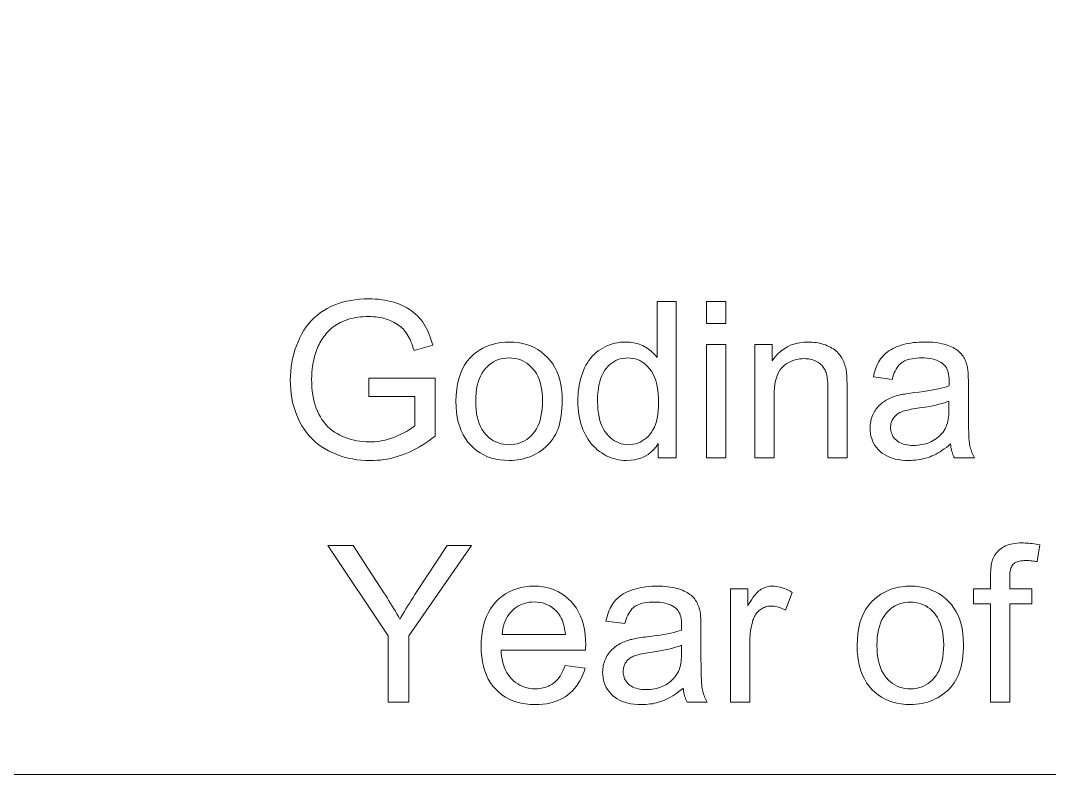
# Model space of a CAD drawing. Extents: x 0 to 297, y 0 to 532.
# Drawn here: x 232.28 to 252, y 88.15 to 102.61 of the extents above; entities that cross this region are included whole.
import ezdxf

# ---------------------------------------------------------------- set-up
doc = ezdxf.new("R2010")
doc.units = 0

msp = doc.modelspace()

# ---------------------------------------------------------------- linework, layer by layer
at = {"color": 7, "lineweight": 13}
msp.add_lwpolyline([(220.127, 125.517), (231.143, 88.152), (273.343, 88.152)], dxfattribs=at)
for points in [[(238.957, 95.399), (238.957, 95.751), (240.228, 95.753), (240.228, 94.64), (240.169, 94.594), (240.11, 94.551), (240.051, 94.51), (239.991, 94.472), (239.931, 94.436), (239.87, 94.402), (239.809, 94.37), (239.748, 94.341), (239.687, 94.314), (239.625, 94.289), (239.562, 94.267), (239.499, 94.247), (239.436, 94.229), (239.373, 94.214), (239.309, 94.201), (239.245, 94.19), (239.181, 94.182), (239.116, 94.176), (239.051, 94.172), (238.986, 94.171), (238.898, 94.173), (238.812, 94.179), (238.728, 94.188), (238.645, 94.202), (238.564, 94.219), (238.485, 94.239), (238.407, 94.264), (238.331, 94.292), (238.256, 94.325), (238.183, 94.361), (238.112, 94.4), (238.045, 94.443), (237.982, 94.489), (237.922, 94.539), (237.866, 94.592), (237.813, 94.648), (237.764, 94.708), (237.718, 94.771), (237.676, 94.838), (237.637, 94.908), (237.602, 94.98), (237.571, 95.055), (237.544, 95.13), (237.52, 95.208), (237.499, 95.287), (237.483, 95.368), (237.47, 95.45), (237.461, 95.535), (237.455, 95.621), (237.453, 95.708), (237.455, 95.795), (237.461, 95.881), (237.47, 95.966), (237.483, 96.049), (237.499, 96.131), (237.519, 96.213), (237.543, 96.293), (237.571, 96.371), (237.602, 96.449), (237.636, 96.526), (237.675, 96.6), (237.716, 96.67), (237.761, 96.736), (237.809, 96.798), (237.86, 96.856), (237.914, 96.911), (237.972, 96.961), (238.032, 97.008), (238.096, 97.051), (238.163, 97.089), (238.233, 97.124), (238.305, 97.156), (238.379, 97.183), (238.455, 97.207), (238.533, 97.228), (238.614, 97.244), (238.696, 97.257), (238.78, 97.266), (238.867, 97.272), (238.955, 97.274), (239.02, 97.273), (239.083, 97.269), (239.145, 97.264), (239.206, 97.257), (239.265, 97.247), (239.323, 97.236), (239.38, 97.222), (239.436, 97.206), (239.49, 97.188), (239.544, 97.168), (239.595, 97.146), (239.644, 97.123), (239.691, 97.098), (239.736, 97.071), (239.778, 97.042), (239.818, 97.012), (239.856, 96.98), (239.892, 96.947), (239.925, 96.911), (239.956, 96.875), (239.985, 96.836), (240.013, 96.795), (240.039, 96.751), (240.064, 96.706), (240.088, 96.658), (240.109, 96.607), (240.13, 96.555), (240.149, 96.5), (240.167, 96.443), (240.183, 96.383), (239.825, 96.285), (239.811, 96.33), (239.797, 96.373), (239.782, 96.414), (239.766, 96.453), (239.749, 96.49), (239.732, 96.525), (239.714, 96.558), (239.696, 96.589), (239.677, 96.618), (239.657, 96.645), (239.636, 96.671), (239.614, 96.696), (239.589, 96.719), (239.563, 96.742), (239.535, 96.763), (239.506, 96.784), (239.475, 96.803), (239.442, 96.822), (239.407, 96.839), (239.371, 96.855), (239.333, 96.87), (239.295, 96.883), (239.255, 96.895), (239.215, 96.906), (239.174, 96.914), (239.133, 96.921), (239.09, 96.927), (239.047, 96.931), (239.002, 96.933), (238.957, 96.934), (238.904, 96.933), (238.851, 96.931), (238.801, 96.926), (238.751, 96.921), (238.704, 96.913), (238.657, 96.904), (238.612, 96.893), (238.569, 96.881), (238.527, 96.867), (238.487, 96.851), (238.448, 96.834), (238.41, 96.816), (238.375, 96.797), (238.34, 96.776), (238.307, 96.755), (238.276, 96.733), (238.246, 96.709), (238.218, 96.685), (238.192, 96.66), (238.166, 96.633), (238.143, 96.606), (238.12, 96.578), (238.098, 96.55), (238.078, 96.521), (238.058, 96.491), (238.04, 96.461), (238.023, 96.431), (238.006, 96.4), (237.991, 96.368), (237.977, 96.336), (237.955, 96.28), (237.936, 96.223), (237.919, 96.165), (237.904, 96.106), (237.891, 96.046), (237.881, 95.985), (237.873, 95.924), (237.867, 95.861), (237.864, 95.797), (237.863, 95.733), (237.864, 95.654), (237.868, 95.577), (237.875, 95.504), (237.885, 95.433), (237.897, 95.364), (237.912, 95.299), (237.93, 95.235), (237.951, 95.175), (237.974, 95.117), (238.001, 95.061), (238.03, 95.009), (238.061, 94.959), (238.095, 94.912), (238.131, 94.868), (238.17, 94.826), (238.212, 94.787), (238.256, 94.751), (238.302, 94.718), (238.351, 94.688), (238.403, 94.66), (238.456, 94.635), (238.51, 94.613), (238.564, 94.594), (238.619, 94.577), (238.675, 94.562), (238.731, 94.55), (238.788, 94.541), (238.846, 94.535), (238.905, 94.531), (238.964, 94.529), (239.015, 94.53), (239.066, 94.533), (239.117, 94.538), (239.168, 94.545), (239.218, 94.554), (239.269, 94.565), (239.318, 94.578), (239.368, 94.593), (239.418, 94.61), (239.467, 94.629), (239.515, 94.649), (239.56, 94.669), (239.604, 94.689), (239.644, 94.71), (239.683, 94.731), (239.719, 94.753), (239.753, 94.774), (239.784, 94.796), (239.813, 94.818), (239.839, 94.84), (239.839, 95.399)], [(244.507, 94.222), (244.507, 94.497), (244.464, 94.435), (244.417, 94.38), (244.366, 94.332), (244.311, 94.29), (244.252, 94.254), (244.189, 94.225), (244.123, 94.202), (244.052, 94.186), (243.978, 94.177), (243.899, 94.173), (243.848, 94.175), (243.797, 94.179), (243.747, 94.186), (243.698, 94.196), (243.65, 94.209), (243.603, 94.225), (243.556, 94.244), (243.51, 94.265), (243.466, 94.289), (243.422, 94.317), (243.379, 94.346), (243.338, 94.378), (243.3, 94.413), (243.263, 94.449), (243.228, 94.488), (243.195, 94.529), (243.165, 94.573), (243.136, 94.618), (243.109, 94.666), (243.084, 94.717), (243.061, 94.769), (243.041, 94.822), (243.023, 94.878), (243.007, 94.934), (242.994, 94.993), (242.983, 95.052), (242.975, 95.114), (242.969, 95.177), (242.965, 95.241), (242.964, 95.307), (242.965, 95.371), (242.969, 95.435), (242.974, 95.497), (242.982, 95.558), (242.991, 95.617), (243.003, 95.676), (243.017, 95.733), (243.034, 95.789), (243.052, 95.844), (243.073, 95.897), (243.095, 95.949), (243.12, 95.998), (243.148, 96.045), (243.177, 96.09), (243.208, 96.131), (243.242, 96.171), (243.278, 96.208), (243.316, 96.242), (243.356, 96.274), (243.398, 96.304), (243.442, 96.33), (243.487, 96.354), (243.533, 96.376), (243.58, 96.394), (243.628, 96.41), (243.677, 96.422), (243.727, 96.432), (243.778, 96.439), (243.83, 96.443), (243.883, 96.445), (243.922, 96.444), (243.96, 96.441), (243.997, 96.437), (244.033, 96.432), (244.069, 96.424), (244.103, 96.415), (244.137, 96.404), (244.17, 96.392), (244.202, 96.378), (244.233, 96.362), (244.263, 96.345), (244.292, 96.327), (244.32, 96.308), (244.347, 96.288), (244.372, 96.267), (244.397, 96.244), (244.42, 96.221), (244.442, 96.197), (244.463, 96.172), (244.483, 96.146), (244.483, 97.222), (244.849, 97.222), (244.849, 94.222)], [(245.43, 96.799), (245.43, 97.222), (245.798, 97.222), (245.798, 96.799)], [(240.629, 95.309), (240.633, 95.427), (240.643, 95.538), (240.659, 95.643), (240.683, 95.742), (240.713, 95.834), (240.75, 95.921), (240.794, 96.001), (240.844, 96.075), (240.901, 96.142), (240.965, 96.203), (241.022, 96.249), (241.082, 96.29), (241.144, 96.326), (241.209, 96.358), (241.276, 96.384), (241.346, 96.406), (241.418, 96.423), (241.492, 96.435), (241.569, 96.442), (241.648, 96.445), (241.736, 96.442), (241.821, 96.433), (241.903, 96.418), (241.981, 96.398), (242.056, 96.371), (242.127, 96.339), (242.196, 96.301), (242.261, 96.257), (242.322, 96.207), (242.381, 96.151), (242.435, 96.09), (242.483, 96.025), (242.526, 95.955), (242.563, 95.88), (242.594, 95.801), (242.62, 95.718), (242.64, 95.63), (242.654, 95.538), (242.663, 95.441), (242.665, 95.34), (242.664, 95.258), (242.66, 95.179), (242.654, 95.104), (242.645, 95.033), (242.634, 94.965), (242.62, 94.901), (242.604, 94.84), (242.585, 94.783), (242.563, 94.73), (242.54, 94.68), (242.513, 94.633), (242.485, 94.588), (242.454, 94.545), (242.421, 94.505), (242.385, 94.466), (242.347, 94.43), (242.307, 94.396), (242.265, 94.364), (242.22, 94.334), (242.173, 94.306), (242.125, 94.281), (242.075, 94.258), (242.025, 94.239), (241.974, 94.221), (241.922, 94.207), (241.869, 94.195), (241.815, 94.185), (241.76, 94.179), (241.705, 94.175), (241.648, 94.173), (241.559, 94.176), (241.473, 94.185), (241.39, 94.2), (241.311, 94.22), (241.236, 94.246), (241.164, 94.279), (241.095, 94.317), (241.03, 94.361), (240.969, 94.41), (240.911, 94.466), (240.857, 94.527), (240.809, 94.593), (240.767, 94.665), (240.731, 94.741), (240.7, 94.823), (240.674, 94.91), (240.655, 95.002), (240.641, 95.099), (240.632, 95.202)], [(246.359, 94.222), (246.359, 96.396), (246.691, 96.396), (246.691, 96.087), (246.741, 96.155), (246.795, 96.216), (246.853, 96.269), (246.916, 96.316), (246.983, 96.355), (247.055, 96.388), (247.13, 96.413), (247.21, 96.43), (247.294, 96.441), (247.382, 96.445), (247.421, 96.444), (247.46, 96.442), (247.497, 96.438), (247.534, 96.434), (247.571, 96.427), (247.607, 96.419), (247.642, 96.41), (247.676, 96.4), (247.71, 96.388), (247.744, 96.374), (247.776, 96.36), (247.806, 96.344), (247.835, 96.328), (247.862, 96.311), (247.888, 96.293), (247.911, 96.274), (247.934, 96.254), (247.954, 96.233), (247.973, 96.211), (247.99, 96.189), (248.006, 96.166), (248.021, 96.141), (248.035, 96.116), (248.048, 96.09), (248.06, 96.064), (248.071, 96.036), (248.081, 96.008), (248.09, 95.978), (248.098, 95.948), (248.105, 95.917), (248.109, 95.895), (248.112, 95.87), (248.115, 95.842), (248.118, 95.81), (248.12, 95.776), (248.122, 95.739), (248.123, 95.698), (248.124, 95.655), (248.125, 95.608), (248.125, 95.559), (248.125, 94.222), (247.757, 94.222), (247.757, 95.544), (247.756, 95.588), (247.755, 95.63), (247.753, 95.669), (247.75, 95.706), (247.746, 95.741), (247.741, 95.774), (247.736, 95.804), (247.729, 95.832), (247.722, 95.858), (247.714, 95.881), (247.705, 95.903), (247.694, 95.924), (247.682, 95.944), (247.669, 95.963), (247.654, 95.981), (247.638, 95.999), (247.621, 96.015), (247.603, 96.031), (247.583, 96.045), (247.561, 96.059), (247.539, 96.072), (247.516, 96.083), (247.492, 96.093), (247.468, 96.102), (247.442, 96.109), (247.416, 96.115), (247.39, 96.12), (247.362, 96.123), (247.334, 96.125), (247.305, 96.126), (247.258, 96.124), (247.213, 96.12), (247.169, 96.112), (247.127, 96.102), (247.085, 96.088), (247.045, 96.072), (247.007, 96.052), (246.969, 96.03), (246.933, 96.005), (246.898, 95.976), (246.866, 95.944), (246.837, 95.906), (246.811, 95.862), (246.789, 95.814), (246.77, 95.76), (246.755, 95.7), (246.743, 95.636), (246.734, 95.566), (246.729, 95.49), (246.728, 95.409), (246.728, 94.222)], [(250.108, 94.491), (250.067, 94.457), (250.027, 94.425), (249.987, 94.395), (249.947, 94.368), (249.907, 94.342), (249.868, 94.319), (249.829, 94.297), (249.791, 94.278), (249.752, 94.26), (249.714, 94.245), (249.676, 94.231), (249.637, 94.219), (249.598, 94.208), (249.558, 94.199), (249.518, 94.191), (249.477, 94.185), (249.436, 94.18), (249.394, 94.176), (249.351, 94.174), (249.308, 94.173), (249.238, 94.175), (249.171, 94.18), (249.108, 94.189), (249.048, 94.201), (248.991, 94.217), (248.938, 94.236), (248.888, 94.259), (248.841, 94.285), (248.798, 94.315), (248.758, 94.348), (248.721, 94.384), (248.688, 94.422), (248.659, 94.462), (248.634, 94.504), (248.613, 94.548), (248.596, 94.593), (248.582, 94.641), (248.573, 94.69), (248.567, 94.742), (248.565, 94.795), (248.566, 94.827), (248.568, 94.858), (248.572, 94.889), (248.577, 94.919), (248.583, 94.948), (248.591, 94.977), (248.601, 95.005), (248.612, 95.033), (248.624, 95.06), (248.638, 95.087), (248.653, 95.113), (248.669, 95.138), (248.685, 95.162), (248.703, 95.184), (248.722, 95.206), (248.741, 95.227), (248.762, 95.246), (248.783, 95.265), (248.805, 95.282), (248.828, 95.299), (248.852, 95.314), (248.876, 95.329), (248.901, 95.343), (248.927, 95.356), (248.953, 95.369), (248.98, 95.381), (249.007, 95.392), (249.035, 95.402), (249.064, 95.411), (249.093, 95.42), (249.116, 95.425), (249.141, 95.431), (249.168, 95.437), (249.198, 95.442), (249.229, 95.448), (249.263, 95.453), (249.299, 95.459), (249.337, 95.464), (249.378, 95.469), (249.421, 95.475), (249.507, 95.486), (249.59, 95.497), (249.667, 95.509), (249.74, 95.521), (249.808, 95.533), (249.871, 95.546), (249.93, 95.559), (249.984, 95.573), (250.033, 95.587), (250.077, 95.602), (250.078, 95.616), (250.078, 95.63), (250.078, 95.642), (250.079, 95.653), (250.079, 95.664), (250.079, 95.673), (250.079, 95.681), (250.079, 95.687), (250.079, 95.693), (250.079, 95.698), (250.078, 95.742), (250.075, 95.783), (250.07, 95.821), (250.063, 95.857), (250.053, 95.89), (250.042, 95.92), (250.028, 95.948), (250.013, 95.973), (249.995, 95.995), (249.975, 96.015), (249.946, 96.039), (249.913, 96.06), (249.878, 96.079), (249.84, 96.095), (249.8, 96.109), (249.756, 96.12), (249.71, 96.129), (249.661, 96.135), (249.61, 96.139), (249.556, 96.14), (249.505, 96.139), (249.457, 96.136), (249.412, 96.132), (249.369, 96.125), (249.33, 96.117), (249.293, 96.107), (249.258, 96.095), (249.227, 96.082), (249.198, 96.066), (249.172, 96.049), (249.148, 96.029), (249.125, 96.007), (249.103, 95.982), (249.083, 95.954), (249.064, 95.923), (249.047, 95.889), (249.03, 95.853), (249.015, 95.813), (249.001, 95.771), (248.989, 95.727), (248.629, 95.776), (248.639, 95.821), (248.651, 95.865), (248.664, 95.906), (248.678, 95.946), (248.694, 95.985), (248.71, 96.021), (248.728, 96.056), (248.748, 96.089), (248.768, 96.12), (248.79, 96.149), (248.814, 96.177), (248.839, 96.203), (248.867, 96.229), (248.896, 96.252), (248.928, 96.275), (248.961, 96.296), (248.997, 96.316), (249.035, 96.335), (249.074, 96.352), (249.116, 96.368), (249.159, 96.383), (249.203, 96.396), (249.249, 96.407), (249.297, 96.417), (249.345, 96.426), (249.395, 96.433), (249.447, 96.438), (249.499, 96.442), (249.553, 96.444), (249.609, 96.445), (249.663, 96.444), (249.716, 96.442), (249.766, 96.439), (249.815, 96.434), (249.861, 96.428), (249.905, 96.421), (249.947, 96.413), (249.987, 96.403), (250.025, 96.392), (250.061, 96.379), (250.095, 96.366), (250.127, 96.352), (250.157, 96.337), (250.185, 96.322), (250.212, 96.305), (250.237, 96.289), (250.259, 96.271), (250.28, 96.253), (250.3, 96.234), (250.317, 96.215), (250.333, 96.194), (250.348, 96.173), (250.362, 96.15), (250.374, 96.127), (250.386, 96.102), (250.397, 96.077), (250.407, 96.05), (250.416, 96.022), (250.424, 95.994), (250.431, 95.964), (250.435, 95.944), (250.438, 95.92), (250.441, 95.894), (250.443, 95.864), (250.445, 95.832), (250.447, 95.796), (250.448, 95.758), (250.449, 95.716), (250.45, 95.672), (250.45, 95.624), (250.45, 95.133), (250.45, 95.034), (250.451, 94.943), (250.452, 94.859), (250.454, 94.783), (250.456, 94.714), (250.458, 94.653), (250.461, 94.599), (250.465, 94.553), (250.469, 94.514), (250.473, 94.483), (250.479, 94.456), (250.485, 94.429), (250.492, 94.403), (250.5, 94.376), (250.508, 94.35), (250.518, 94.324), (250.529, 94.298), (250.541, 94.273), (250.553, 94.248), (250.567, 94.222), (250.182, 94.222), (250.171, 94.246), (250.161, 94.27), (250.151, 94.295), (250.143, 94.32), (250.135, 94.347), (250.128, 94.374), (250.122, 94.402), (250.116, 94.431), (250.112, 94.46)], [(245.43, 94.222), (245.43, 96.396), (245.798, 96.396), (245.798, 94.222)], [(241.008, 95.309), (241.01, 95.228), (241.015, 95.15), (241.024, 95.077), (241.037, 95.009), (241.053, 94.944), (241.073, 94.884), (241.097, 94.827), (241.124, 94.775), (241.155, 94.728), (241.19, 94.684), (241.227, 94.644), (241.267, 94.609), (241.308, 94.578), (241.351, 94.551), (241.396, 94.528), (241.442, 94.509), (241.491, 94.495), (241.542, 94.485), (241.594, 94.478), (241.648, 94.476), (241.702, 94.478), (241.754, 94.485), (241.805, 94.495), (241.853, 94.51), (241.9, 94.528), (241.944, 94.551), (241.987, 94.578), (242.028, 94.61), (242.067, 94.645), (242.105, 94.685), (242.139, 94.729), (242.17, 94.777), (242.198, 94.83), (242.221, 94.887), (242.241, 94.948), (242.258, 95.014), (242.27, 95.084), (242.28, 95.159), (242.285, 95.238), (242.287, 95.321), (242.285, 95.4), (242.28, 95.475), (242.27, 95.546), (242.258, 95.613), (242.241, 95.676), (242.221, 95.735), (242.197, 95.79), (242.17, 95.841), (242.139, 95.889), (242.104, 95.932), (242.066, 95.972), (242.027, 96.007), (241.986, 96.038), (241.943, 96.065), (241.898, 96.088), (241.852, 96.107), (241.804, 96.121), (241.754, 96.132), (241.702, 96.138), (241.648, 96.14), (241.594, 96.138), (241.542, 96.132), (241.491, 96.121), (241.442, 96.107), (241.396, 96.088), (241.351, 96.065), (241.308, 96.039), (241.267, 96.008), (241.227, 95.972), (241.19, 95.933), (241.155, 95.89), (241.124, 95.842), (241.097, 95.79), (241.073, 95.734), (241.053, 95.674), (241.037, 95.609), (241.024, 95.541), (241.015, 95.468), (241.01, 95.39)], [(243.343, 95.307), (243.345, 95.226), (243.35, 95.148), (243.359, 95.076), (243.371, 95.007), (243.387, 94.942), (243.406, 94.882), (243.429, 94.826), (243.455, 94.774), (243.485, 94.726), (243.519, 94.683), (243.555, 94.644), (243.592, 94.608), (243.63, 94.577), (243.67, 94.551), (243.711, 94.528), (243.753, 94.509), (243.796, 94.495), (243.841, 94.484), (243.887, 94.478), (243.934, 94.476), (243.982, 94.478), (244.028, 94.484), (244.073, 94.494), (244.116, 94.508), (244.158, 94.526), (244.198, 94.547), (244.237, 94.573), (244.274, 94.603), (244.31, 94.636), (244.344, 94.674), (244.377, 94.715), (244.405, 94.761), (244.431, 94.811), (244.453, 94.865), (244.471, 94.923), (244.486, 94.985), (244.498, 95.052), (244.507, 95.123), (244.512, 95.197), (244.513, 95.276), (244.512, 95.363), (244.506, 95.445), (244.498, 95.523), (244.486, 95.595), (244.47, 95.663), (244.451, 95.726), (244.429, 95.785), (244.403, 95.838), (244.374, 95.887), (244.341, 95.931), (244.306, 95.971), (244.269, 96.006), (244.231, 96.038), (244.191, 96.065), (244.15, 96.088), (244.106, 96.107), (244.062, 96.121), (244.015, 96.132), (243.967, 96.138), (243.918, 96.14), (243.87, 96.138), (243.823, 96.132), (243.778, 96.122), (243.734, 96.108), (243.692, 96.09), (243.652, 96.068), (243.614, 96.042), (243.577, 96.012), (243.541, 95.977), (243.508, 95.939), (243.476, 95.897), (243.448, 95.85), (243.424, 95.798), (243.402, 95.742), (243.384, 95.681), (243.369, 95.615), (243.358, 95.545), (243.349, 95.47), (243.344, 95.391)], [(250.077, 95.313), (250.035, 95.297), (249.989, 95.281), (249.939, 95.266), (249.885, 95.252), (249.827, 95.237), (249.765, 95.224), (249.698, 95.211), (249.628, 95.198), (249.554, 95.186), (249.476, 95.174), (249.432, 95.167), (249.39, 95.161), (249.351, 95.154), (249.315, 95.147), (249.282, 95.139), (249.251, 95.132), (249.223, 95.124), (249.197, 95.116), (249.175, 95.108), (249.155, 95.1), (249.136, 95.092), (249.119, 95.082), (249.102, 95.072), (249.086, 95.062), (249.071, 95.05), (249.057, 95.038), (249.044, 95.024), (249.031, 95.011), (249.02, 94.996), (249.009, 94.981), (249, 94.965), (248.991, 94.948), (248.983, 94.932), (248.976, 94.915), (248.971, 94.897), (248.966, 94.88), (248.963, 94.862), (248.96, 94.843), (248.959, 94.825), (248.958, 94.806), (248.959, 94.777), (248.963, 94.749), (248.968, 94.722), (248.976, 94.696), (248.986, 94.671), (248.998, 94.647), (249.013, 94.623), (249.029, 94.601), (249.048, 94.58), (249.07, 94.56), (249.093, 94.541), (249.118, 94.525), (249.146, 94.51), (249.175, 94.497), (249.207, 94.486), (249.241, 94.478), (249.276, 94.471), (249.314, 94.466), (249.354, 94.463), (249.396, 94.462), (249.438, 94.463), (249.479, 94.466), (249.519, 94.47), (249.559, 94.477), (249.597, 94.485), (249.634, 94.495), (249.671, 94.507), (249.706, 94.521), (249.741, 94.537), (249.775, 94.555), (249.807, 94.574), (249.837, 94.595), (249.866, 94.617), (249.893, 94.64), (249.918, 94.665), (249.942, 94.691), (249.964, 94.719), (249.983, 94.748), (250.002, 94.778), (250.018, 94.81), (250.029, 94.836), (250.039, 94.864), (250.048, 94.895), (250.056, 94.929), (250.063, 94.964), (250.068, 95.002), (250.072, 95.043), (250.075, 95.085), (250.077, 95.131), (250.077, 95.178)], [(239.331, 89.54), (239.331, 90.811), (238.175, 92.54), (238.658, 92.54), (239.249, 91.636), (239.282, 91.585), (239.314, 91.534), (239.345, 91.484), (239.376, 91.433), (239.407, 91.382), (239.437, 91.331), (239.467, 91.281), (239.497, 91.23), (239.525, 91.179), (239.554, 91.128), (239.581, 91.176), (239.61, 91.225), (239.64, 91.275), (239.671, 91.326), (239.703, 91.378), (239.737, 91.432), (239.771, 91.487), (239.807, 91.543), (239.843, 91.6), (239.881, 91.658), (240.463, 92.54), (240.925, 92.54), (239.728, 90.811), (239.728, 89.54)], [(250.875, 89.54), (250.875, 91.427), (250.549, 91.427), (250.549, 91.714), (250.875, 91.714), (250.875, 91.945), (250.875, 91.987), (250.876, 92.028), (250.878, 92.066), (250.881, 92.102), (250.884, 92.136), (250.889, 92.167), (250.894, 92.196), (250.899, 92.223), (250.906, 92.248), (250.913, 92.27), (250.925, 92.298), (250.938, 92.325), (250.953, 92.351), (250.969, 92.376), (250.987, 92.4), (251.006, 92.423), (251.027, 92.444), (251.05, 92.465), (251.075, 92.484), (251.101, 92.502), (251.129, 92.519), (251.159, 92.535), (251.191, 92.548), (251.225, 92.559), (251.262, 92.569), (251.3, 92.577), (251.341, 92.583), (251.384, 92.588), (251.429, 92.591), (251.476, 92.591), (251.508, 92.591), (251.54, 92.59), (251.572, 92.588), (251.606, 92.586), (251.64, 92.582), (251.675, 92.578), (251.71, 92.573), (251.746, 92.568), (251.783, 92.562), (251.82, 92.555), (251.765, 92.233), (251.742, 92.237), (251.719, 92.241), (251.697, 92.244), (251.675, 92.246), (251.653, 92.249), (251.632, 92.251), (251.61, 92.252), (251.589, 92.253), (251.568, 92.254), (251.548, 92.254), (251.515, 92.253), (251.485, 92.251), (251.456, 92.247), (251.429, 92.242), (251.405, 92.236), (251.382, 92.228), (251.361, 92.219), (251.342, 92.208), (251.325, 92.196), (251.31, 92.182), (251.297, 92.167), (251.285, 92.149), (251.275, 92.128), (251.266, 92.105), (251.258, 92.079), (251.252, 92.051), (251.247, 92.021), (251.244, 91.988), (251.242, 91.952), (251.241, 91.914), (251.241, 91.714), (251.664, 91.714), (251.664, 91.427), (251.241, 91.427), (251.241, 89.54)], [(242.722, 90.24), (243.102, 90.193), (243.083, 90.128), (243.06, 90.066), (243.035, 90.006), (243.006, 89.95), (242.974, 89.897), (242.939, 89.847), (242.901, 89.799), (242.86, 89.755), (242.816, 89.714), (242.769, 89.675), (242.719, 89.64), (242.666, 89.609), (242.611, 89.581), (242.552, 89.558), (242.492, 89.537), (242.428, 89.521), (242.362, 89.508), (242.293, 89.499), (242.221, 89.493), (242.147, 89.491), (242.053, 89.494), (241.964, 89.503), (241.878, 89.518), (241.797, 89.538), (241.719, 89.565), (241.646, 89.597), (241.576, 89.635), (241.51, 89.679), (241.448, 89.729), (241.391, 89.785), (241.337, 89.846), (241.29, 89.912), (241.248, 89.982), (241.212, 90.058), (241.181, 90.138), (241.156, 90.222), (241.136, 90.312), (241.122, 90.406), (241.114, 90.505), (241.111, 90.609), (241.114, 90.716), (241.122, 90.818), (241.137, 90.915), (241.156, 91.008), (241.182, 91.096), (241.213, 91.178), (241.25, 91.256), (241.292, 91.329), (241.34, 91.397), (241.394, 91.46), (241.452, 91.517), (241.513, 91.569), (241.578, 91.614), (241.646, 91.654), (241.718, 91.687), (241.793, 91.714), (241.871, 91.735), (241.953, 91.751), (242.038, 91.76), (242.126, 91.763), (242.212, 91.76), (242.294, 91.751), (242.373, 91.736), (242.449, 91.715), (242.522, 91.689), (242.592, 91.656), (242.658, 91.617), (242.721, 91.573), (242.782, 91.522), (242.838, 91.466), (242.891, 91.404), (242.938, 91.338), (242.979, 91.266), (243.015, 91.19), (243.046, 91.109), (243.07, 91.023), (243.09, 90.932), (243.104, 90.837), (243.112, 90.736), (243.115, 90.631), (243.115, 90.624), (243.115, 90.617), (243.114, 90.608), (243.114, 90.6), (243.114, 90.59), (243.114, 90.58), (243.114, 90.569), (243.113, 90.558), (243.113, 90.546), (243.113, 90.533), (241.492, 90.533), (241.498, 90.463), (241.506, 90.396), (241.519, 90.333), (241.534, 90.273), (241.553, 90.217), (241.575, 90.163), (241.6, 90.114), (241.628, 90.067), (241.66, 90.024), (241.694, 89.984), (241.732, 89.948), (241.771, 89.916), (241.812, 89.887), (241.855, 89.863), (241.899, 89.842), (241.945, 89.825), (241.994, 89.811), (242.043, 89.802), (242.095, 89.796), (242.149, 89.794), (242.189, 89.795), (242.227, 89.798), (242.265, 89.804), (242.301, 89.811), (242.336, 89.821), (242.37, 89.832), (242.403, 89.846), (242.435, 89.862), (242.465, 89.88), (242.495, 89.9), (242.523, 89.923), (242.549, 89.948), (242.575, 89.976), (242.6, 90.006), (242.623, 90.039), (242.645, 90.074), (242.666, 90.112), (242.686, 90.152), (242.704, 90.195)], [(244.983, 89.808), (244.942, 89.775), (244.902, 89.743), (244.862, 89.713), (244.822, 89.686), (244.782, 89.66), (244.743, 89.636), (244.704, 89.615), (244.665, 89.596), (244.627, 89.578), (244.589, 89.563), (244.551, 89.549), (244.512, 89.537), (244.473, 89.526), (244.433, 89.517), (244.393, 89.509), (244.352, 89.503), (244.311, 89.498), (244.268, 89.494), (244.226, 89.492), (244.183, 89.491), (244.113, 89.493), (244.046, 89.498), (243.983, 89.507), (243.923, 89.519), (243.866, 89.535), (243.813, 89.554), (243.763, 89.577), (243.716, 89.603), (243.672, 89.633), (243.632, 89.666), (243.596, 89.702), (243.563, 89.74), (243.534, 89.78), (243.509, 89.822), (243.488, 89.865), (243.471, 89.911), (243.457, 89.959), (243.448, 90.008), (243.442, 90.06), (243.44, 90.113), (243.441, 90.145), (243.443, 90.176), (243.447, 90.207), (243.452, 90.237), (243.458, 90.266), (243.466, 90.295), (243.476, 90.323), (243.486, 90.351), (243.499, 90.378), (243.513, 90.405), (243.528, 90.431), (243.544, 90.456), (243.56, 90.479), (243.578, 90.502), (243.597, 90.524), (243.616, 90.545), (243.636, 90.564), (243.658, 90.583), (243.68, 90.6), (243.703, 90.617), (243.727, 90.632), (243.751, 90.647), (243.776, 90.661), (243.802, 90.674), (243.828, 90.687), (243.855, 90.698), (243.882, 90.709), (243.91, 90.72), (243.939, 90.729), (243.968, 90.737), (243.991, 90.743), (244.016, 90.749), (244.043, 90.754), (244.072, 90.76), (244.104, 90.766), (244.138, 90.771), (244.174, 90.777), (244.212, 90.782), (244.253, 90.787), (244.295, 90.793), (244.382, 90.804), (244.464, 90.815), (244.542, 90.826), (244.615, 90.839), (244.683, 90.851), (244.746, 90.864), (244.805, 90.877), (244.859, 90.891), (244.908, 90.905), (244.952, 90.92), (244.953, 90.934), (244.953, 90.948), (244.953, 90.96), (244.954, 90.971), (244.954, 90.981), (244.954, 90.991), (244.954, 90.999), (244.954, 91.005), (244.954, 91.011), (244.954, 91.016), (244.953, 91.059), (244.95, 91.1), (244.945, 91.139), (244.938, 91.175), (244.928, 91.208), (244.917, 91.238), (244.903, 91.266), (244.888, 91.291), (244.87, 91.313), (244.85, 91.333), (244.82, 91.357), (244.788, 91.378), (244.753, 91.397), (244.715, 91.413), (244.674, 91.427), (244.631, 91.438), (244.585, 91.447), (244.536, 91.453), (244.485, 91.457), (244.43, 91.458), (244.38, 91.457), (244.332, 91.454), (244.287, 91.45), (244.244, 91.443), (244.205, 91.435), (244.168, 91.425), (244.133, 91.413), (244.102, 91.399), (244.073, 91.384), (244.047, 91.367), (244.023, 91.347), (244, 91.325), (243.978, 91.299), (243.958, 91.271), (243.939, 91.241), (243.921, 91.207), (243.905, 91.171), (243.89, 91.131), (243.876, 91.089), (243.864, 91.044), (243.503, 91.094), (243.514, 91.139), (243.526, 91.182), (243.539, 91.224), (243.553, 91.264), (243.568, 91.303), (243.585, 91.339), (243.603, 91.374), (243.623, 91.407), (243.643, 91.438), (243.665, 91.467), (243.689, 91.495), (243.714, 91.521), (243.742, 91.546), (243.771, 91.57), (243.803, 91.593), (243.836, 91.614), (243.872, 91.634), (243.909, 91.653), (243.949, 91.67), (243.99, 91.686), (244.034, 91.701), (244.078, 91.714), (244.124, 91.725), (244.172, 91.735), (244.22, 91.743), (244.27, 91.75), (244.322, 91.756), (244.374, 91.76), (244.428, 91.762), (244.484, 91.763), (244.538, 91.762), (244.591, 91.76), (244.641, 91.757), (244.69, 91.752), (244.736, 91.746), (244.78, 91.739), (244.822, 91.731), (244.862, 91.721), (244.9, 91.71), (244.936, 91.697), (244.97, 91.684), (245.002, 91.67), (245.032, 91.655), (245.06, 91.639), (245.087, 91.623), (245.111, 91.606), (245.134, 91.589), (245.155, 91.571), (245.174, 91.552), (245.192, 91.532), (245.208, 91.512), (245.222, 91.491), (245.236, 91.468), (245.249, 91.445), (245.261, 91.42), (245.272, 91.395), (245.282, 91.368), (245.291, 91.34), (245.299, 91.312), (245.306, 91.282), (245.31, 91.261), (245.313, 91.238), (245.316, 91.212), (245.318, 91.182), (245.32, 91.15), (245.322, 91.114), (245.323, 91.076), (245.324, 91.034), (245.325, 90.99), (245.325, 90.942), (245.325, 90.451), (245.325, 90.352), (245.326, 90.261), (245.327, 90.177), (245.328, 90.1), (245.331, 90.032), (245.333, 89.971), (245.336, 89.917), (245.34, 89.871), (245.344, 89.832), (245.348, 89.801), (245.353, 89.774), (245.359, 89.747), (245.367, 89.721), (245.374, 89.694), (245.383, 89.668), (245.393, 89.642), (245.404, 89.616), (245.415, 89.591), (245.428, 89.565), (245.441, 89.54), (245.057, 89.54), (245.046, 89.564), (245.035, 89.588), (245.026, 89.613), (245.017, 89.638), (245.01, 89.665), (245.003, 89.692), (244.996, 89.72), (244.991, 89.749), (244.987, 89.778)], [(245.892, 89.54), (245.892, 91.714), (246.223, 91.714), (246.223, 91.384), (246.248, 91.429), (246.273, 91.47), (246.297, 91.509), (246.321, 91.544), (246.345, 91.576), (246.368, 91.605), (246.391, 91.631), (246.414, 91.653), (246.436, 91.673), (246.457, 91.689), (246.479, 91.703), (246.501, 91.716), (246.524, 91.727), (246.547, 91.736), (246.57, 91.744), (246.594, 91.751), (246.618, 91.756), (246.643, 91.76), (246.668, 91.762), (246.694, 91.763), (246.731, 91.761), (246.768, 91.758), (246.806, 91.752), (246.844, 91.744), (246.882, 91.733), (246.919, 91.72), (246.957, 91.705), (246.996, 91.687), (247.034, 91.667), (247.072, 91.644), (246.945, 91.302), (246.918, 91.317), (246.891, 91.331), (246.864, 91.343), (246.837, 91.353), (246.81, 91.362), (246.783, 91.369), (246.756, 91.375), (246.729, 91.379), (246.702, 91.381), (246.675, 91.382), (246.651, 91.381), (246.628, 91.379), (246.605, 91.376), (246.583, 91.37), (246.561, 91.364), (246.539, 91.356), (246.518, 91.346), (246.498, 91.336), (246.478, 91.323), (246.458, 91.309), (246.44, 91.294), (246.422, 91.278), (246.406, 91.261), (246.39, 91.242), (246.376, 91.223), (246.363, 91.202), (246.351, 91.18), (246.34, 91.157), (246.33, 91.133), (246.321, 91.108), (246.31, 91.068), (246.299, 91.028), (246.29, 90.987), (246.282, 90.945), (246.275, 90.902), (246.27, 90.859), (246.265, 90.815), (246.262, 90.77), (246.261, 90.724), (246.26, 90.678), (246.26, 89.54)], [(248.319, 90.627), (248.322, 90.745), (248.332, 90.856), (248.349, 90.961), (248.372, 91.06), (248.402, 91.152), (248.439, 91.239), (248.483, 91.319), (248.533, 91.392), (248.59, 91.46), (248.654, 91.521), (248.711, 91.567), (248.771, 91.608), (248.833, 91.644), (248.898, 91.676), (248.965, 91.702), (249.035, 91.724), (249.107, 91.741), (249.181, 91.753), (249.258, 91.76), (249.338, 91.763), (249.426, 91.76), (249.51, 91.751), (249.592, 91.736), (249.67, 91.716), (249.745, 91.689), (249.817, 91.657), (249.885, 91.619), (249.95, 91.575), (250.012, 91.525), (250.07, 91.469), (250.124, 91.408), (250.173, 91.343), (250.215, 91.273), (250.252, 91.198), (250.284, 91.119), (250.309, 91.036), (250.329, 90.948), (250.343, 90.856), (250.352, 90.759), (250.355, 90.658), (250.353, 90.576), (250.35, 90.497), (250.343, 90.422), (250.335, 90.351), (250.323, 90.283), (250.309, 90.219), (250.293, 90.158), (250.274, 90.101), (250.253, 90.048), (250.229, 89.998), (250.203, 89.951), (250.174, 89.906), (250.143, 89.863), (250.11, 89.823), (250.074, 89.784), (250.037, 89.748), (249.997, 89.714), (249.954, 89.682), (249.91, 89.652), (249.863, 89.624), (249.814, 89.599), (249.765, 89.576), (249.714, 89.556), (249.663, 89.539), (249.611, 89.524), (249.558, 89.512), (249.504, 89.503), (249.45, 89.497), (249.394, 89.493), (249.338, 89.491), (249.248, 89.494), (249.162, 89.503), (249.08, 89.518), (249.001, 89.538), (248.925, 89.564), (248.853, 89.597), (248.785, 89.635), (248.719, 89.678), (248.658, 89.728), (248.6, 89.784), (248.546, 89.845), (248.499, 89.911), (248.456, 89.983), (248.42, 90.059), (248.389, 90.141), (248.364, 90.228), (248.344, 90.32), (248.33, 90.417), (248.321, 90.519)], [(241.512, 90.836), (242.726, 90.836), (242.72, 90.889), (242.712, 90.94), (242.703, 90.988), (242.692, 91.033), (242.679, 91.076), (242.664, 91.115), (242.647, 91.152), (242.629, 91.187), (242.609, 91.218), (242.587, 91.247), (242.55, 91.287), (242.512, 91.324), (242.472, 91.356), (242.429, 91.383), (242.385, 91.407), (242.338, 91.426), (242.289, 91.441), (242.238, 91.451), (242.185, 91.458), (242.13, 91.46), (242.08, 91.458), (242.032, 91.453), (241.985, 91.445), (241.94, 91.433), (241.897, 91.417), (241.855, 91.399), (241.815, 91.377), (241.776, 91.351), (241.739, 91.322), (241.704, 91.29), (241.671, 91.255), (241.641, 91.217), (241.614, 91.178), (241.59, 91.136), (241.569, 91.091), (241.552, 91.045), (241.537, 90.996), (241.526, 90.945), (241.518, 90.891)], [(248.697, 90.627), (248.699, 90.546), (248.704, 90.468), (248.714, 90.395), (248.726, 90.327), (248.743, 90.262), (248.763, 90.201), (248.786, 90.145), (248.814, 90.093), (248.845, 90.045), (248.879, 90.002), (248.917, 89.962), (248.956, 89.927), (248.997, 89.896), (249.04, 89.869), (249.085, 89.846), (249.132, 89.827), (249.18, 89.813), (249.231, 89.802), (249.283, 89.796), (249.338, 89.794), (249.392, 89.796), (249.444, 89.802), (249.494, 89.813), (249.542, 89.827), (249.589, 89.846), (249.634, 89.869), (249.676, 89.896), (249.717, 89.928), (249.757, 89.963), (249.794, 90.003), (249.829, 90.047), (249.86, 90.095), (249.887, 90.148), (249.911, 90.205), (249.931, 90.266), (249.947, 90.332), (249.96, 90.402), (249.969, 90.477), (249.974, 90.556), (249.976, 90.639), (249.974, 90.718), (249.969, 90.793), (249.96, 90.864), (249.947, 90.93), (249.93, 90.993), (249.91, 91.053), (249.886, 91.108), (249.859, 91.159), (249.828, 91.207), (249.793, 91.25), (249.755, 91.29), (249.716, 91.325), (249.675, 91.356), (249.632, 91.383), (249.588, 91.406), (249.541, 91.425), (249.493, 91.439), (249.443, 91.449), (249.391, 91.456), (249.338, 91.458), (249.283, 91.456), (249.231, 91.45), (249.18, 91.439), (249.132, 91.425), (249.085, 91.406), (249.04, 91.383), (248.997, 91.356), (248.956, 91.326), (248.917, 91.29), (248.879, 91.251), (248.845, 91.208), (248.814, 91.16), (248.786, 91.108), (248.763, 91.052), (248.743, 90.992), (248.726, 90.927), (248.714, 90.858), (248.704, 90.785), (248.699, 90.708)], [(244.952, 90.631), (244.91, 90.615), (244.864, 90.599), (244.814, 90.584), (244.76, 90.569), (244.702, 90.555), (244.639, 90.542), (244.573, 90.528), (244.503, 90.516), (244.429, 90.504), (244.351, 90.492), (244.307, 90.485), (244.265, 90.478), (244.226, 90.472), (244.19, 90.464), (244.157, 90.457), (244.126, 90.45), (244.098, 90.442), (244.072, 90.434), (244.05, 90.426), (244.029, 90.418), (244.011, 90.41), (243.993, 90.4), (243.977, 90.39), (243.961, 90.379), (243.946, 90.368), (243.932, 90.355), (243.919, 90.342), (243.906, 90.328), (243.895, 90.314), (243.884, 90.299), (243.874, 90.283), (243.866, 90.266), (243.858, 90.25), (243.851, 90.233), (243.846, 90.215), (243.841, 90.198), (243.838, 90.18), (243.835, 90.161), (243.833, 90.143), (243.833, 90.124), (243.834, 90.095), (243.837, 90.067), (243.843, 90.04), (243.851, 90.014), (243.861, 89.988), (243.873, 89.964), (243.888, 89.941), (243.904, 89.919), (243.923, 89.898), (243.944, 89.878), (243.968, 89.859), (243.993, 89.843), (244.021, 89.828), (244.05, 89.815), (244.082, 89.804), (244.115, 89.795), (244.151, 89.789), (244.189, 89.784), (244.229, 89.781), (244.271, 89.78), (244.313, 89.781), (244.354, 89.783), (244.394, 89.788), (244.434, 89.795), (244.472, 89.803), (244.509, 89.813), (244.546, 89.825), (244.581, 89.839), (244.616, 89.855), (244.649, 89.873), (244.682, 89.892), (244.712, 89.913), (244.741, 89.935), (244.768, 89.958), (244.793, 89.983), (244.817, 90.009), (244.838, 90.037), (244.858, 90.066), (244.876, 90.096), (244.893, 90.128), (244.904, 90.154), (244.914, 90.182), (244.923, 90.213), (244.931, 90.246), (244.937, 90.282), (244.943, 90.32), (244.947, 90.361), (244.95, 90.403), (244.952, 90.448), (244.952, 90.496)]]:
    msp.add_lwpolyline(points, close=True, dxfattribs=at)

doc.saveas('drawing.dxf')
